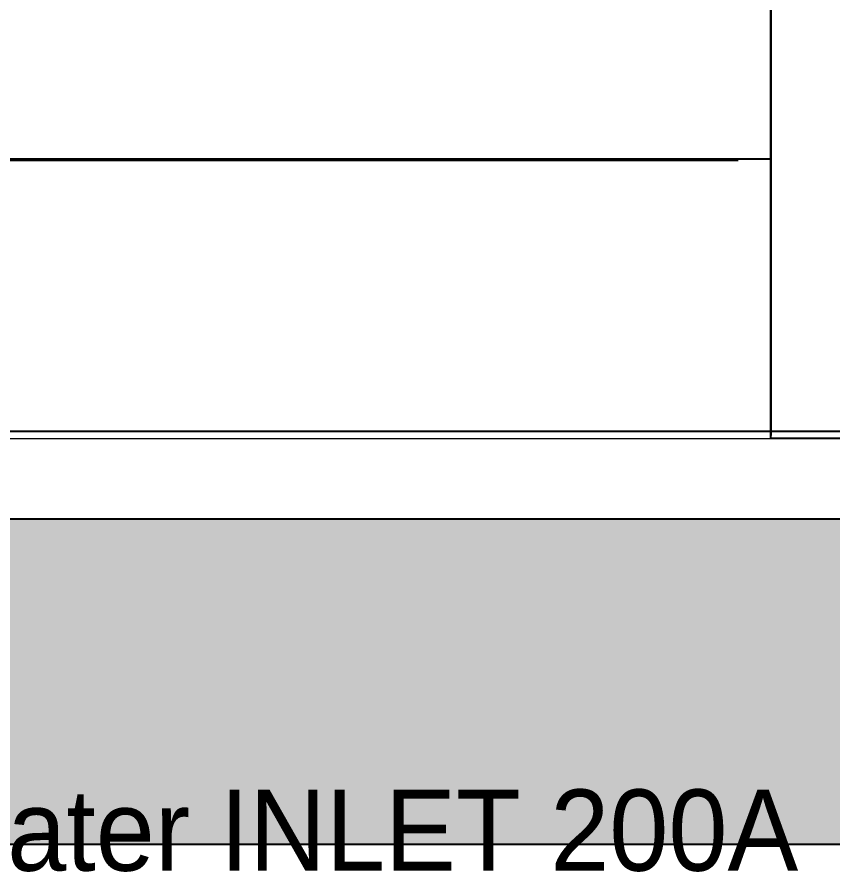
# Model space of a CAD drawing. Header units: millimetres. Extents: x 5532 to 37795, y 3716 to 26531.
# Drawn here: x 17485 to 18992, y 10878 to 12456 of the extents above; entities that cross this region are included whole.
import ezdxf
from ezdxf.enums import TextEntityAlignment as Align

# ---------------------------------------------------------------- set-up
doc = ezdxf.new("R2010")
doc.units = ezdxf.units.MM
doc.layers.add('냉각탑_text', color=3, linetype='Continuous')
doc.layers.add('냉각탑_찬넬방진', color=1, linetype='Continuous')
doc.styles.add('돋움', font='Dotum.ttf')

# ---------------------------------------------------------------- blocks, each defined once
blk = doc.blocks.new('1')
at = {"ltscale": 500}
for p, q in [((18877.2, 11678.4), (18877.2, 15278.4)), ((18877.2, 14886.4), (18877.2, 11683.5)), ((19877.2, 11678.4), (18877.2, 11678.4))]:
    blk.add_line(p, q, dxfattribs=at)
for p, q in [((16477.2, 12191.9), (18817.2, 12191.9)), ((18877.2, 12193.9), (17447.2, 12193.9)), ((16019.2, 11691.9), (18877.2, 11691.9))]:
    blk.add_line(p, q)
at = {"lineweight": 5}
blk.add_line((15952.2, 11678.4), (18877.2, 11678.4), dxfattribs=at)
at = {"layer": '냉각탑_찬넬방진', "ltscale": 30}
for p, q in [((15977.2, 11691.9), (22378.8, 11691.6)), ((22345.7, 11528.9), (15952.2, 11528.9))]:
    blk.add_line(p, q, dxfattribs=at)

msp = doc.modelspace()

# ---------------------------------------------------------------- hatches: boundary and pattern name
h = msp.add_hatch()
h.set_pattern_fill('AR-CONC', color=4)
h.set_pattern_definition([(50, (-312152.82, -190755.1), (182.18467, -15.939086), [19.05, -209.55]), (355, (-312152.82, -190755.1), (-35.24342, 191.056845), [15.24, -167.64058]), (100.451445, (-312137.63, -190756.43), (146.94125, 175.11775), [16.19001, -178.090245]), (46.1842, (-312152.82, -190704.3), (271.07904, -42.04233), [28.575, -314.325]), (96.63556, (-312130.23, -190707.8), (237.40413, 247.42612), [24.28502, -267.1356]), (351.18415, (-312152.82, -190704.3), (237.40413, 247.42612), [22.85997, -251.45973]), (21, (-312127.42, -190717), (151.61439, -102.2652), [19.05, -209.55]), (326, (-312127.42, -190717), (61.80203, 184.18797), [15.24, -167.64]), (71.451445, (-312114.78, -190725.52), (213.41642, 81.92277), [16.19001, -178.08994]), (37.5, (-312152.82, -190755.1), (3.088603, 84.555039), [0, -165.608, 0, -170.18, 0, -168.275]), (7.5, (-312152.82, -190755.1), (66.819663, 100.180575), [0, -97.028, 0, -161.798, 0, -64.135]), (327.5, (-312209.46, -190755.1), (135.590595, -5.728744), [0, -63.5, 0, -198.12, 0, -262.89]), (317.5, (-312234.86, -190755.1), (148.12918, 25.42649), [0, -82.55, 0, -131.572, 0, -186.69])])
edge = h.paths.add_edge_path()
edge.add_line((15952.2, 10928.4), (22552.1, 10928.4))
edge.add_line((22552.1, 10928.4), (22552.3, 11528.4))
edge.add_line((22552.3, 11528.4), (15802.3, 11528.4))
edge.add_line((15802.3, 11528.4), (15802.1, 10928.4))

# ---------------------------------------------------------------- linework, layer by layer
at = {"lineweight": 5}
msp.add_line((22552.2, 11528.4), (15802.2, 11528.4), dxfattribs=at)
at = {"ltscale": 500, "elevation": 0}
msp.add_lwpolyline([(21568.5, 10928.4), (15802.2, 10928.4)], dxfattribs=at)

# ---------------------------------------------------------------- block references
msp.add_blockref('1', (0, 0))

# ---------------------------------------------------------------- texts
at = {"layer": '냉각탑_text', "style": '돋움'}
msp.add_text('Water INLET 200A', height=150, dxfattribs=at).set_placement((17281.3, 10955, 0), align=Align.MIDDLE_LEFT)

doc.saveas('drawing.dxf')
